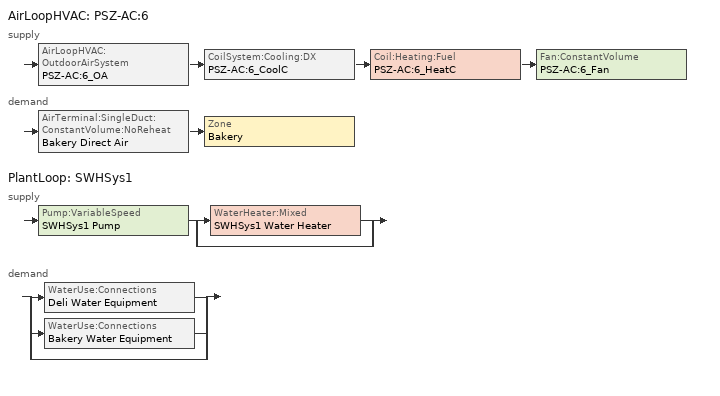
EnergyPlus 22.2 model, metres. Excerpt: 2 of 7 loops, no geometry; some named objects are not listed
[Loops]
AirLoopHVAC 'PSZ-AC:6'
 supply: AirLoopHVAC:OutdoorAirSystem 'PSZ-AC:6_OA' > CoilSystem:Cooling:DX 'PSZ-AC:6_CoolC' > Coil:Heating:Fuel 'PSZ-AC:6_HeatC' > Fan:ConstantVolume 'PSZ-AC:6_Fan'
 demand: AirTerminal:SingleDuct:ConstantVolume:NoReheat 'Bakery Direct Air' > Zone 'Bakery'
PlantLoop 'SWHSys1'
 supply: Pump:VariableSpeed 'SWHSys1 Pump' > split
  | WaterHeater:Mixed 'SWHSys1 Water Heater'
  | bypass
 demand: split
  | WaterUse:Connections 'Deli Water Equipment'
  | WaterUse:Connections 'Bakery Water Equipment'
  | bypass
[Fan:ConstantVolume]
PSZ-AC:6_Fan: Availability Schedule=HVACOperationSchd; Fan Total Efficiency=0.56875; Pressure Rise {Pa}=622; Maximum Flow Rate {m3/s}=AUTOSIZE; Motor Efficiency=0.875; Motor In Airstream Fraction=1
[Fan:ZoneExhaust]
Bakery Exhaust Fan: Availability Schedule=HVACOperationSchd; Fan Total Efficiency=0.338; Pressure Rise {Pa}=125; Maximum Flow Rate {m3/s}=0.354
[Coil:Heating:Fuel]
PSZ-AC:6_HeatC: Availability Schedule=ALWAYS_ON; Fuel Type=NaturalGas; Burner Efficiency=0.8; Nominal Capacity {W}=AUTOSIZE
[Coil:Cooling:DX:TwoSpeed]
PSZ-AC:6_CoolC DXCoil: Availability Schedule=ALWAYS_ON; High Speed Gross Rated Total Cooling Capacity {W}=AUTOSIZE; High Speed Rated Sensible Heat Ratio=AUTOSIZE; High Speed Gross Rated Cooling COP {W/W}=3.50016; High Speed Rated Air Flow Rate {m3/s}=AUTOSIZE; Total Cooling Capacity Function of Temperature Curve=Measured_CoolCStandard10Ton_CapFT; Total Cooling Capacity Function of Flow Fraction Curve=Measured_CoolCStandard10Ton_CapFF; Energy Input Ratio Function of Temperature Curve=Measured_CoolCStandard10Ton_EIRFT; Energy Input Ratio Function of Flow Fraction Curve=Measured_CoolCStandard10Ton_EIRFFF; Part Load Fraction Correlation Curve=No_PLR_Degredation; Low Speed Gross Rated Total Cooling Capacity {W}=AUTOSIZE; Low Speed Gross Rated Sensible Heat Ratio=AUTOSIZE; Low Speed Gross Rated Cooling COP {W/W}=3.55227; Low Speed Rated Air Flow Rate {m3/s}=AUTOSIZE; Low Speed Total Cooling Capacity Function of Temperature Curve=Measured_LowSpeedCoolCapLSFT; Low Speed Energy Input Ratio Function of Temperature Curve=Measured_LowSpeedCoolEIRLSFT
[Zone equipment]
Bakery: Bakery Exhaust Fan, Bakery Direct Air
[Sizing:Zone]
Bakery: Zone Cooling Design Supply Air Temperature Input Method=SupplyAirTemperature; Zone Cooling Design Supply Air Temperature {C}=14; Zone Heating Design Supply Air Temperature Input Method=SupplyAirTemperature; Zone Heating Design Supply Air Temperature {C}=40; Zone Cooling Design Supply Air Humidity Ratio {kgWater/kgDryAir}=0.0085; Zone Heating Design Supply Air Humidity Ratio {kgWater/kgDryAir}=0.008; Design Specification Outdoor Air Object=SZ DSOA Bakery; Cooling Design Air Flow Method=DesignDay; Heating Design Air Flow Method=DesignDay; Account for Dedicated Outdoor Air System=No; Dedicated Outdoor Air System Control Strategy=NeutralSupplyAir; Dedicated Outdoor Air Low Setpoint Temperature for Design {C}=autosize; Dedicated Outdoor Air High Setpoint Temperature for Design {C}=autosize; Zone Load Sizing Method=Sensible Load Only No Latent Load; Zone Latent Cooling Design Supply Air Humidity Ratio Input Method=HumidityRatioDifference; Zone Cooling Design Supply Air Humidity Ratio Difference {kgWater/kgDryAir}=0.005; Zone Latent Heating Design Supply Air Humidity Ratio Input Method=HumidityRatioDifference; Zone Humidification Design Supply Air Humidity Ratio Difference {kgWater/kgDryAir}=0.005
[DesignSpecification:OutdoorAir]
SZ DSOA Bakery: Outdoor Air Method=Flow/Area; Outdoor Air Flow per Zone Floor Area {m3/s-m2}=0.0015
[ZoneControl:Thermostat]
Bakery Thermostat: Zone or ZoneList=Bakery; Control Type Schedule=Dual Zone Control Type Sched; Control 1=Bakery DualSPSched
[ThermostatSetpoint:DualSetpoint]
Bakery DualSPSched: Heating Setpoint Temperature Schedule=HTGSETP_SCH; Cooling Setpoint Temperature Schedule=CLGSETP_SCH
[SetpointManager:SingleZone:Reheat]
SupAirTemp MngrBakery: Control Variable=Temperature; Minimum Supply Air Temperature {C}=10; Maximum Supply Air Temperature {C}=50; Control Zone=Bakery; Setpoint Node or NodeList=PSZ-AC:6 Supply Equipment Outlet Node
[Sizing:System]
PSZ-AC:6: Type of Load to Size On=Sensible; Design Outdoor Air Flow Rate {m3/s}=AUTOSIZE; Central Heating Maximum System Air Flow Ratio=1; Preheat Design Temperature {C}=7; Preheat Design Humidity Ratio {kgWater/kgDryAir}=0.008; Precool Design Temperature {C}=12.8; Precool Design Humidity Ratio {kgWater/kgDryAir}=0.008; Central Cooling Design Supply Air Temperature {C}=12.8; Central Heating Design Supply Air Temperature {C}=40; Type of Zone Sum to Use=NonCoincident; 100% Outdoor Air in Cooling=No; 100% Outdoor Air in Heating=No; Central Cooling Design Supply Air Humidity Ratio {kgWater/kgDryAir}=0.0085; Central Heating Design Supply Air Humidity Ratio {kgWater/kgDryAir}=0.008; Cooling Supply Air Flow Rate Method=DesignDay; Heating Supply Air Flow Rate Method=DesignDay; System Outdoor Air Method=ZoneSum; Zone Maximum Outdoor Air Fraction=1; Cooling Design Capacity Method=CoolingDesignCapacity; Cooling Design Capacity {W}=autosize; Heating Design Capacity Method=HeatingDesignCapacity; Heating Design Capacity {W}=autosize; Central Cooling Capacity Control Method=OnOff
[Controller:OutdoorAir]
PSZ-AC:6_OA_Controller: Minimum Outdoor Air Flow Rate {m3/s}=AUTOSIZE; Maximum Outdoor Air Flow Rate {m3/s}=AUTOSIZE; Economizer Control Type=DifferentialDryBulb; Economizer Control Action Type=ModulateFlow; Economizer Maximum Limit Dry-Bulb Temperature {C}=28; Economizer Maximum Limit Enthalpy {J/kg}=64000; Economizer Minimum Limit Dry-Bulb Temperature {C}=-100; Lockout Type=NoLockout; Minimum Limit Type=FixedMinimum; Minimum Outdoor Air Schedule=MinOA_Sched
[AirLoopHVAC]
PSZ-AC:6: Design Supply Air Flow Rate {m3/s}=AUTOSIZE
[CoilSystem:Cooling:DX]
PSZ-AC:6_CoolC: Availability Schedule=ALWAYS_ON; Cooling Coil=PSZ-AC:6_CoolC DXCoil
[AirTerminal:SingleDuct:ConstantVolume:NoReheat]
Bakery Direct Air: Availability Schedule=ALWAYS_ON; Maximum Air Flow Rate {m3/s}=AUTOSIZE
[SetpointManager:MixedAir] Control Variable=Temperature
Name | Setpoint Node or NodeList
PSZ-AC:6_CoolC SAT Manager | PSZ-AC:6_CoolC-PSZ-AC:6_HeatCNode
PSZ-AC:6_HeatC MixedAir Manager | PSZ-AC:6_HeatC-PSZ-AC:6_FanNode
PSZ-AC:6_OAMixed Air Temp Manager | PSZ-AC:6_OA-PSZ-AC:6_CoolCNode
[Refrigeration:Case]
Bakery_Case:1_WALKINFREEZER: Availability Schedule=ALWAYS_ON; Zone=Bakery; Rated Ambient Temperature {C}=23.88; Rated Ambient Relative Humidity {percent}=55; Rated Total Cooling Capacity per Unit Length {W/m}=461.52; Rated Latent Heat Ratio=0.1; Rated Runtime Fraction=0.4; Case Length {m}=2.4; Case Operating Temperature {C}=2.2; Latent Case Credit Curve Type=CaseTemperatureMethod; Latent Case Credit Curve=Bakery_Case:1_WALKINFREEZERSingleShelfHorizontal_LatentEnergyMult; Standard Case Fan Power per Unit Length {W/m}=63; Operating Case Fan Power per Unit Length {W/m}=63; Standard Case Lighting Power per Unit Length {W/m}=26.25; Case Lighting Schedule=BLDG_LIGHT_SCH; Fraction of Lighting Energy to Case=1; Case Anti-Sweat Heater Power per Unit Length {W/m}=0; Minimum Anti-Sweat Heater Power per Unit Length {W/m}=0; Anti-Sweat Heater Control Type=None; Humidity at Zero Anti-Sweat Heater Energy {percent}=0; Case Height {m}=0; Fraction of Anti-Sweat Heater Energy to Case=0; Case Defrost Power per Unit Length {W/m}=0; Case Defrost Type=NONE; Case Defrost Schedule=Bakery_Case:1_WALKINFREEZER_CaseDefrost2aDaySched; Case Defrost Drip-Down Schedule=Bakery_Case:1_WALKINFREEZER_CaseDripDown2aDaySched; Defrost Energy Correction Curve Type=None; Under Case HVAC Return Air Fraction=0; Refrigerated Case Restocking Schedule=Bakery_Case:1_WALKINFREEZER_WalkInStockingSched; Case Credit Fraction Schedule=Bakery_Case:1_WALKINFREEZER_CaseCreditReduxSched
[WaterHeater:Mixed]
SWHSys1 Water Heater: Tank Volume {m3}=0.4; Setpoint Temperature Schedule=SWHSys1 Water Heater Setpoint Temperature Schedule Name; Deadband Temperature Difference {deltaC}=2; Maximum Temperature Limit {C}=82.2222; Heater Control Type=Cycle; Heater Maximum Capacity {W}=845000; Heater Fuel Type=NATURALGAS; Heater Thermal Efficiency=0.8; Off Cycle Parasitic Fuel Consumption Rate {W}=20; Off Cycle Parasitic Fuel Type=NATURALGAS; Off Cycle Parasitic Heat Fraction to Tank=0.8; On Cycle Parasitic Fuel Type=NATURALGAS; Ambient Temperature Indicator=SCHEDULE; Ambient Temperature Schedule=SWHSys1 Water Heater Ambient Temperature Schedule Name; Off Cycle Loss Coefficient to Ambient Temperature {W/K}=6; On Cycle Loss Coefficient to Ambient Temperature {W/K}=6; Use Side Effectiveness=1; Source Side Effectiveness=1; Use Side Design Flow Rate {m3/s}=AUTOSIZE; Source Side Design Flow Rate {m3/s}=AUTOSIZE; Indirect Water Heating Recovery Time {hr}=1.5
[Pump:VariableSpeed]
SWHSys1 Pump: Design Maximum Flow Rate {m3/s}=AUTOSIZE; Design Pump Head {Pa}=0.1; Design Power Consumption {W}=AUTOSIZE; Motor Efficiency=1; Fraction of Motor Inefficiencies to Fluid Stream=0; Coefficient 1 of the Part Load Performance Curve=0; Coefficient 2 of the Part Load Performance Curve=1; Coefficient 3 of the Part Load Performance Curve=0; Coefficient 4 of the Part Load Performance Curve=0; Design Minimum Flow Rate {m3/s}=0; Pump Control Type=Intermittent
[WaterUse:Equipment] Peak Flow Rate {m3/s}=5.25e-06; Flow Rate Fraction Schedule=BLDG_SWH_SCH; Target Temperature Schedule=Water Equipment Temp Sched; Hot Water Supply Temperature Schedule=Water Equipment Hot Supply Temp Sched; Sensible Fraction Schedule=Water Equipment Sensible fract sched; Latent Fraction Schedule=Water Equipment Latent fract sched
Name | Zone
Bakery Water Equipment | Bakery
Deli Water Equipment | Deli
[PlantEquipmentList]
SWHSys1 Equipment List: SWHSys1 Water Heater
[Sizing:Plant]
SWHSys1: Loop Type=Heating; Design Loop Exit Temperature {C}=60; Loop Design Temperature Difference {deltaC}=5
[SetpointManager:Scheduled]
SWHSys1 Loop Setpoint Manager: Control Variable=Temperature; Schedule=SWHSys1-Loop-Temp-Schedule; Setpoint Node or NodeList=SWHSys1 Supply Outlet Node
[PlantEquipmentOperationSchemes]
SWHSys1 Loop Operation Scheme List: Control Scheme 1=SWHSys1 Operation Scheme; Control Scheme 1 Schedule=PlantOnSched
[PlantEquipmentOperation:HeatingLoad]
SWHSys1 Operation Scheme: Load Range 1 Lower Limit {W}=0; Load Range 1 Upper Limit {W}=1000000000000000; Range 1 Equipment List=SWHSys1 Equipment List
[PlantLoop]
SWHSys1: Fluid Type=Water; Plant Equipment Operation Scheme=SWHSys1 Loop Operation Scheme List; Maximum Loop Temperature {C}=60; Minimum Loop Temperature {C}=10; Maximum Loop Flow Rate {m3/s}=AUTOSIZE; Minimum Loop Flow Rate {m3/s}=0; Plant Loop Volume {m3}=AUTOSIZE; Load Distribution Scheme=Optimal
[WaterUse:Connections]
Name | Water Use Equipment 1
Bakery Water Equipment | Bakery Water Equipment
Deli Water Equipment | Deli Water Equipment
[Schedule:Compact]
ALWAYS_ON; PlantOnSched: Through: 12/31, For: AllDays, Until: 24:00, 1
BLDG_LIGHT_SCH: Through: 12/31, For: Weekdays, Until: 06:00, 0.05, Until: 08:00, 0.2, Until: 09:00, 0.5, Until: 18:00, 0.9, Until: 20:00, 0.6, Until: 21:00, 0.5, Until: 22:00, 0.2, Until: 24:00, 0.05, For: Saturday, Until: 06:00, 0.05, Until: 08:00, 0.1, Until: 09:00, 0.3, Until: 10:00, 0.6, Until: 18:00, 0.9, Until: 19:00, 0.5, Until: 21:00, 0.3, Until: 22:00, 0.1, Until: 24:00, 0.05, For: SummerDesignDay, Until: 24:00, 1, For: WinterDesignDay, Until: 24:00, 0, For: Sunday Holidays AllOtherDays, Until: 06:00, 0.05, Until: 10:00, 0.1, Until: 12:00, 0.4, Until: 17:00, 0.6, Until: 18:00, 0.4, Until: 22:00, 0.2, Until: 24:00, 0.05
CLGSETP_SCH: Through: 12/31, For WinterDesignDay, Until: 24:00, 30, For: AllOtherDays, Until: 6:00, 30, Until: 22:00, 24, Until: 24:00, 30
HTGSETP_SCH: Through: 12/31, For SummerDesignDay, Until: 24:00, 15.6, For: AllOtherDays, Until:  6:00, 15.6, Until: 22:00, 21, Until: 24:00, 15.6
HVACOperationSchd; MinOA_Sched: Through: 12/31, For: AllDays, Until: 06:00, 0, Until: 22:00, 1, Until: 24:00, 0
Dual Zone Control Type Sched: Through: 12/31, For: AllDays, Until: 24:00, 4
Bakery_Case:1_WALKINFREEZER_CaseCreditReduxSched: Through: 12/31, For:AllDays, Interpolate:No, Until: 7:00, 0.2, Until: 21:00, 0.4, Until: 24:00, 0.2
Bakery_Case:1_WALKINFREEZER_CaseDefrost2aDaySched: Through: 12/31, For:AllDays, Interpolate:Average, Until: 11:00, 0, Until: 11:20, 1, Until: 23:00, 0, Until: 23:20, 1, Until: 24:00, 0
Bakery_Case:1_WALKINFREEZER_CaseDripDown2aDaySched: Through: 12/31, For:AllDays, Interpolate:Average, Until: 11:00, 0, Until: 11:30, 1, Until: 23:00, 0, Until: 23:30, 1, Until: 24:00, 0
Bakery_Case:1_WALKINFREEZER_WalkInStockingSched: Through: 12/31, For: Tuesday Friday, Until: 4:00, 0, Until: 5:00, 725, Until: 6:00, 417, Until: 7:00, 290, Until: 24:00, 0, For: AllOtherDays, Until: 4:00, 0, Until: 5:00, 125, Until: 6:00, 117, Until: 7:00, 90, Until: 19:00, 0, Until: 20:00, 125, Until: 21:00, 117, Until: 22:00, 90, Until: 24:00, 0
BLDG_SWH_SCH: Through: 12/31, For: Weekdays SummerDesignDay, Until: 01:00, 0.04, Until: 03:00, 0.05, Until: 07:00, 0.04, Until: 08:00, 0.15, Until: 09:00, 0.23, Until: 10:00, 0.32, Until: 11:00, 0.41, Until: 12:00, 0.57, Until: 13:00, 0.62, Until: 14:00, 0.61, Until: 15:00, 0.5, Until: 16:00, 0.45, Until: 17:00, 0.46, Until: 18:00, 0.47, Until: 19:00, 0.42, Until: 20:00, 0.34, Until: 21:00, 0.33, Until: 22:00, 0.23, Until: 23:00, 0.13, Until: 24:00, 0.08, For: Saturday WinterDesignDay, Until: 01:00, 0.11, Until: 02:00, 0.1, Until: 03:00, 0.08, Until: 06:00, 0.06, Until: 07:00, 0.07, Until: 08:00, 0.2, Until: 09:00, 0.24, Until: 10:00, 0.27, Until: 11:00, 0.42, Until: 12:00, 0.54, Until: 13:00, 0.59, Until: 14:00, 0.6, Until: 15:00, 0.49, Until: 16:00, 0.48, Until: 17:00, 0.47, Until: 18:00, 0.46, Until: 19:00, 0.44, Until: 20:00, 0.36, Until: 21:00, 0.29, Until: 22:00, 0.22, Until: 23:00, 0.16, Until: 24:00, 0.13, For: Sunday Holidays AllOtherDays, Until: 03:00, 0.07, Until: 06:00, 0.06, Until: 07:00, 0.07, Until: 08:00, 0.1, Until: 09:00, 0.12, Until: 10:00, 0.14, Until: 11:00, 0.29, Until: 12:00, 0.31, Until: 14:00, 0.36, Until: 15:00, 0.34, Until: 16:00, 0.35, Until: 17:00, 0.37, Until: 18:00, 0.34, Until: 19:00, 0.25, Until: 20:00, 0.27, Until: 21:00, 0.21, Until: 22:00, 0.16, Until: 23:00, 0.1, Until: 24:00, 0.06
Water Equipment Latent fract sched: Through: 12/31, For: AllDays, Until: 24:00, 0.05
Water Equipment Sensible fract sched: Through: 12/31, For: AllDays, Until: 24:00, 0.2
Water Equipment Hot Supply Temp Sched; Water Equipment Temp Sched: Through: 12/31, For: AllDays, Until: 24:00, 49
SWHSys1 Water Heater Ambient Temperature Schedule Name: Through: 12/31, For: AllDays, Until: 24:00, 22
SWHSys1 Water Heater Setpoint Temperature Schedule Name; SWHSys1-Loop-Temp-Schedule: Through: 12/31, For: AllDays, Until: 24:00, 60
[Curve:Quadratic] Coefficient3 x**2=0
Name | Coefficient1 Constant | Coefficient2 x | Minimum Value of x | Maximum Value of x
Measured_CoolCStandard10Ton_CapFF | 0.7685 | 0.2315 | 0.776 | 1.197
Measured_CoolCStandard10Ton_EIRFFF | 1.192 | -0.1917 | 0.776 | 1.197
No_PLR_Degredation | 1 | 0 | 0 | 1
[Curve:Cubic]
Bakery_Case:1_WALKINFREEZERSingleShelfHorizontal_LatentEnergyMult: Coefficient1 Constant=0.020376; Coefficient2 x=0.00024378; Coefficient3 x**2=1.14e-05; Coefficient4 x**3=1.811e-07; Minimum Value of x=-35; Maximum Value of x=20
[Curve:Biquadratic] Minimum Value of x=11.1; Maximum Value of x=29.4; Minimum Value of y=10; Maximum Value of y=50.3
Name | Coefficient1 Constant | Coefficient2 x | Coefficient3 x**2 | Coefficient4 y | Coefficient5 y**2 | Coefficient6 x*y
Measured_LowSpeedCoolCapLSFT | 0.4136 | 0.03105 | 0 | 0.006952 | -0.0002128 | 0
Measured_CoolCStandard10Ton_CapFT | 0.52357 | 0.03478 | 0 | -0.001915 | -0.00010838 | 0
Measured_LowSpeedCoolEIRLSFT | 1.1389 | -0.04518 | 0.0014298 | 0.006044 | 0.0006745 | -0.0012325
Measured_CoolCStandard10Ton_EIRFT | 0.9847 | -0.04285 | 0.0013562 | 0.009934 | 0.0006398 | -0.001169
